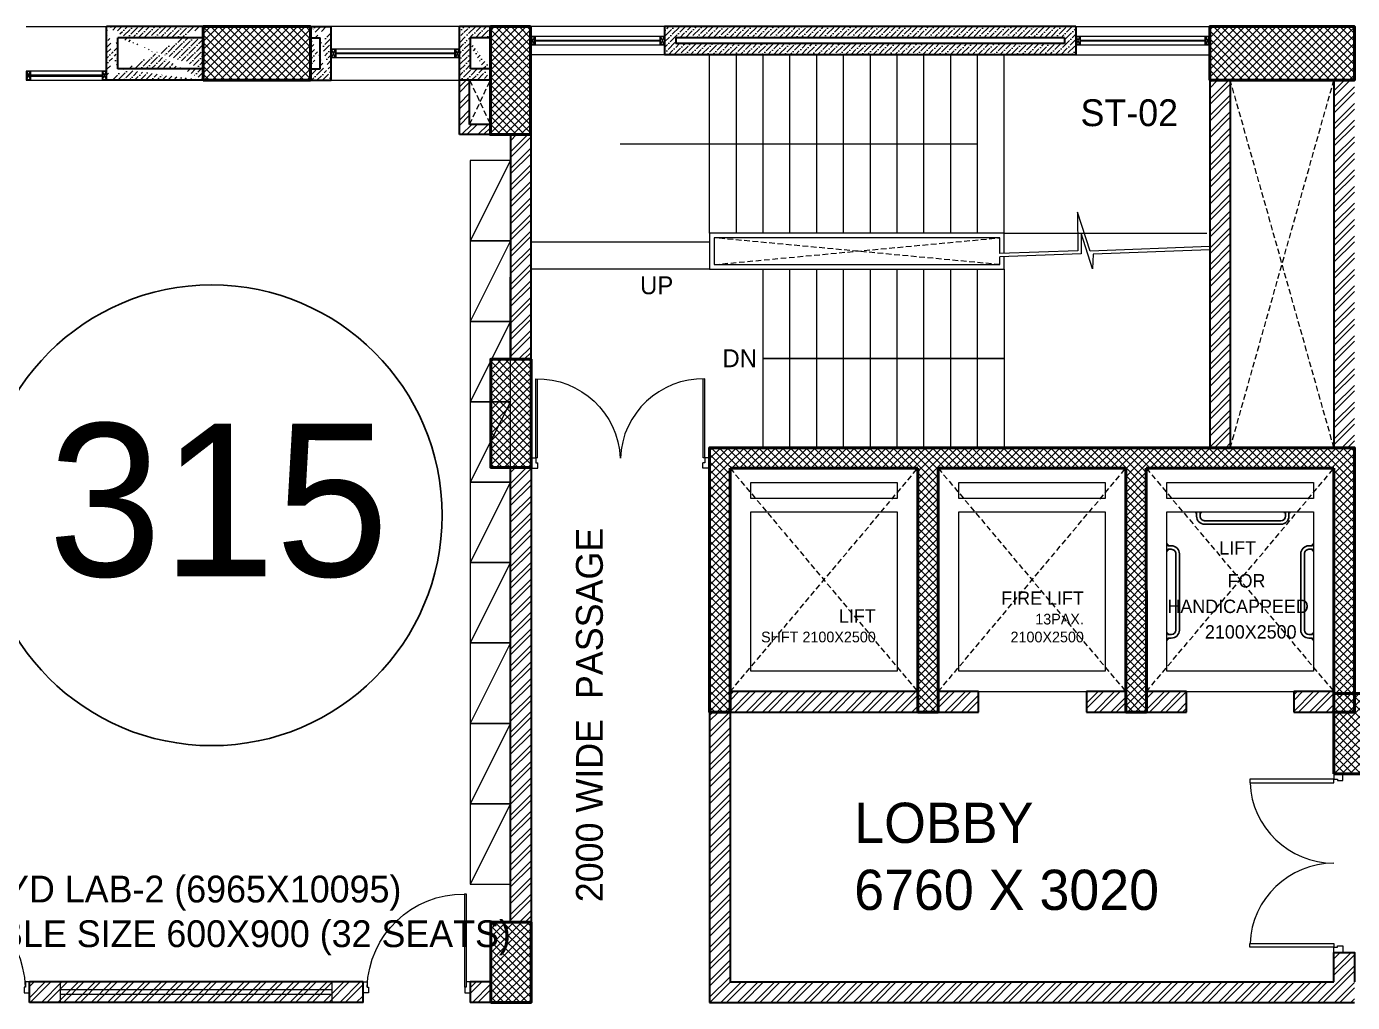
# Model space of a CAD drawing. Header units: millimetres. Extents: x 8275 to 147087, y -297470 to -191881.
# Drawn here: x 58527 to 73375, y -277023 to -266098 of the extents above; entities that cross this region are included whole.
import ezdxf

# ---------------------------------------------------------------- set-up
doc = ezdxf.new("R2010")
doc.units = ezdxf.units.MM
doc.header["$LTSCALE"] = 250
doc.header["$MEASUREMENT"] = 0
doc.linetypes.add('HIDDEN', pattern=[0.375, 0.25, -0.125])
for name, color, linetype, lineweight in [('col', 6, 'Continuous', 40), ('door', 35, 'Continuous', 13), ('ele', 51, 'Continuous', 18), ('furniture', 5, 'Continuous', 15), ('hatch', 9, 'Continuous', 0), ('hidden', 153, 'HIDDEN', 13), ('stairs', 2, 'Continuous', 5), ('text', 7, 'Continuous', 9), ('wall', 1, 'Continuous', 30), ('win', 4, 'Continuous', 20)]:
    doc.layers.add(name, color=color, linetype=linetype, lineweight=lineweight)
doc.layers.add('FUR', color=140, linetype='Continuous')
doc.styles.get("Standard").update_dxf_attribs({"font": 'GOTHIC.TTF', "height": 100})
pattern_1 = [(45, (-6686.724433918018, -319015.2778811397), (-92.80776503073436, 92.80776503073437), []), (45, (-6624.852590668015, -319015.2778811397), (-92.80776503073436, 92.80776503073437), [])]
pattern_2 = [(45, (0, 0), (-44.19417382415921, 44.19417382415922), []), (135, (0, 0), (-44.19417382415922, -44.19417382415921), [])]
pattern_3 = [(45, (-6686.724433918018, -319015.2778811397), (23.20194125768359, 85.07378461150648), [109.375, -21.875, 0, -21.875])]

# ---------------------------------------------------------------- blocks, each defined once
blk = doc.blocks.new('A$C75BC0A19')
at = {"layer": 'hatch'}
h = blk.add_hatch(dxfattribs=at)
h.set_pattern_fill('ANSI37', color=256, scale=500)
h.set_pattern_definition([(45, (0.0200332966633141, -2.453070792587823), (-44.19417382415921, 44.19417382415922), []), (135, (0.0200332966633141, -2.453070792587823), (-44.19417382415922, -44.19417382415921), [])])
h.paths.add_polyline_path([(-76839.03397687012, 29283.67337207334), (-78039.03397611436, 29283.63241165702), (-78039.01345223282, 28682.35318004795), (-76839.01345303608, 28682.3941404943)])
h = blk.add_hatch(dxfattribs=at)
h.set_pattern_fill('ANSI37', color=256, scale=500)
h.set_pattern_definition(pattern_2)
h.paths.add_polyline_path([(-74824.89917753637, 28073.80105708994), (-74824.89919672487, 29283.79882141633), (-74374.89919420704, 29283.79882141703), (-74374.89917496685, 28073.80105696607)])
h = blk.add_hatch(dxfattribs=at)
h.set_pattern_fill('ANSI37', color=256, scale=500)
h.set_pattern_definition([(45, (0, -3.228424641274614), (-44.19417382415921, 44.19417382415922), []), (135, (0, -3.228424641274614), (-44.19417382415922, -44.19417382415921), [])])
h.paths.add_polyline_path([(-65149.64112114906, 29283.74581799694), (-66769.72149306722, 29283.74581799694), (-66769.72149306722, 28684.08613660446), (-65149.64112114906, 28684.08613660446)])
h = blk.add_hatch(dxfattribs=at)
h.set_pattern_fill('ANSI37', color=256, scale=500)
h.set_pattern_definition([(45, (5.311677399091423, -8.850474841892719e-07), (-44.19417382415921, 44.19417382415922), []), (135, (5.311677399091423, -8.850474841892719e-07), (-44.19417382415922, -44.19417382415921), [])])
h.paths.add_polyline_path([(-74819.85480735637, 24348.26144947734), (-74819.85482654441, 25558.25921380351), (-74369.85482402705, 25558.25921380444), (-74369.85480478685, 24348.26144935348)])
h = blk.add_hatch(dxfattribs=at)
h.set_pattern_fill('ANSI37', color=256, scale=500)
h.set_pattern_definition(pattern_2)
h.paths.add_polyline_path([(-72369.86760951625, 24568.74669464794), (-72139.76246835245, 24568.74669464794), (-72139.76246835245, 21608.75454731786), (-72369.86760951625, 21608.75454731786)])
h = blk.add_hatch(dxfattribs=at)
h.set_pattern_fill('ANSI37', color=256, scale=500)
h.set_pattern_definition(pattern_2)
h.paths.add_polyline_path([(-65149.73405313538, 24568.74669464806), (-72139.76246835245, 24568.74669464806), (-72139.76246835245, 24338.75454746361), (-65149.73405313538, 24338.75454746361)])
h = blk.add_hatch(dxfattribs=at)
h.set_pattern_fill('ANSI37', color=256, scale=500)
h.set_pattern_definition(pattern_2)
h.paths.add_polyline_path([(-69809.86017527385, 24338.75454746361), (-70039.76937814848, 24338.75454746361), (-70039.76937814848, 21608.82622692327), (-69809.86017527385, 21608.82622692327)])
h = blk.add_hatch(dxfattribs=at)
h.set_pattern_fill('ANSI37', color=256, scale=500)
h.set_pattern_definition(pattern_2)
h.paths.add_polyline_path([(-67479.85765785072, 24338.83203893912), (-67709.76686072536, 24338.83203893912), (-67709.76686072536, 21608.90371839877), (-67479.85765785072, 21608.90371839877)])
h = blk.add_hatch(dxfattribs=at)
h.set_pattern_fill('ANSI37', color=256, scale=500)
h.set_pattern_definition(pattern_2)
h.paths.add_polyline_path([(-65149.86172021599, 24338.90321972652), (-65379.77092309063, 24338.90321972652), (-65379.77092309063, 21608.97489918617), (-65149.86172021599, 21608.97489918617)])
h = blk.add_hatch(dxfattribs=at)
h.set_pattern_fill('ANSI37', color=256, scale=500)
h.set_pattern_definition(pattern_2)
h.paths.add_polyline_path([(-65379.78437867062, 21818.21475637241), (-64480.22757339664, 21818.1685482329), (-64479.94331898727, 20918.22701247878), (-65379.48214728851, 20918.25539528104)])
h = blk.add_hatch(dxfattribs=at)
h.set_pattern_fill('ANSI37', color=256, scale=500, style=0)
h.set_pattern_definition([(45, (-3106656.063664292, 105918.9167591162), (-44.19417382415921, 44.19417382415922), []), (135, (-3106656.063664292, 105918.9167591162), (-44.19417382415922, -44.19417382415921), [])])
h.paths.add_polyline_path([(-74819.85609443486, 18358.79404052984), (-74369.85609443486, 18358.79404052984), (-74369.85609443486, 19258.79404052984), (-74819.85609443486, 19258.79404052984)])
at = {"layer": 'col'}
for p, q in [((-72139.82077947585, 24338.75454547326, 23999.15144740089), (-70039.8597602821, 24338.8262254463, 23999.15144740089)), ((-72139.7728840569, 21838.73087164306, 23999.15144740455), (-72139.82077947585, 24338.75454547326, 23999.15144740089)), ((-70039.8597602821, 24338.8262254463, 23999.15144740089), (-70039.76937814848, 21608.82622692327, 23999.15144740089)), ((-69809.85976035846, 24338.83407609095, 23999.15144736236), (-67709.85976163764, 24338.90575605747, 23999.15144736236)), ((-67709.85976163764, 24338.90575605747, 23999.15144736236), (-67709.77699339762, 21838.88254522858, 23999.15144736236)), ((-67709.76657761447, 21608.90575764771, 23999.15144734091), (-67709.8573723645, 24338.90844121878, 23999.15144734091)), ((-67479.85976173263, 24338.91360672261, 23999.15144732296), (-65379.85045630112, 24338.98528667795, 23999.15144732296)), ((-67479.85737238545, 24338.91360680689, 23999.15144737973), (-67479.76657775044, 21608.91360831098, 23999.15144737973)), ((-65379.85045630112, 24338.98528667795, 23999.15144732296), (-65379.76667325106, 21608.98528827657, -45346.79903059568)), ((-72139.77288393117, 21838.73133478954, -1055.293721808475), (-72139.7728840569, 21838.73087164306, 23999.15144740455)), ((-72139.77288407227, 21838.73133489583, 23999.15144740455), (-72139.76246835245, 21608.75454731786, 130.3201553174895)), ((-67709.76657761447, 21608.90575764771, 23999.15144734091), (-67479.76657774346, 21608.91340701259, 23999.15144737973))]:
    blk.add_line(p, q, dxfattribs=at)
for points, elevation in [([(-78039.01349574327, 28683.63241313782), (-76839.01349648135, 28683.67337357858), (-76839.03397670574, 29283.67337321187), (-78039.03397598257, 29283.63241279533)], 16013.17751590992), ([(-74374.89917252911, 29283.80105608748), (-74824.89917252911, 29283.80105608748), (-74824.89917252026, 28073.80105608748), (-74374.89917252026, 28073.80105608748)], 60746.78336508275), ([(-66769.93493327312, 28684.08613660446), (-65149.85456135496, 28684.08613660446), (-65149.64112114906, 29283.74586896694), (-66769.72149306722, 29283.74586896694)], 16013.17751590992), ([(-74369.85480604228, 25558.26144921302), (-74819.85480604228, 25558.26144921302), (-74819.85480603343, 24348.26144921302), (-74369.85480603343, 24348.26144921302)], 16013.17751590992), ([(-65379.63326230412, 20918.23503272719), (-64479.63326230412, 20918.23503272719), (-64479.63326230412, 21818.23503272719), (-65379.63326230412, 21818.23503272719)], -68169.57763475561), ([(-74819.85609443486, 18358.79404052984), (-74369.85609443486, 18358.79404052984), (-74369.85609443486, 19258.79404052984), (-74819.85609443486, 19258.79404052984)], 16884.78623868593)]:
    blk.add_lwpolyline(points, close=True, dxfattribs=dict(at, elevation=elevation))
for points, elevation in [([(-72139.76246825047, 21608.75454718724), (-72369.801447812, 21608.74623340263), (-72369.86760951625, 24568.74669464794), (-69809.86761103943, 24568.83407593449)], 23999.15144741913), ([(-70040.00117149204, 24569.07266782958), (-70040.00117149204, 24569.07266784168), (-67480.0011730208, 24569.160049133)], 46821.93005153966), ([(-70039.86761085317, 24568.82622527215), (-70039.86761085317, 24568.82622528425), (-67479.86761238193, 24568.91360657557)], 23999.15144737973), ([(-70039.86761085317, 24568.82622527215), (-70039.86761085317, 24568.82622528425), (-67479.86761238193, 24568.91360657557)], 23999.15144737973), ([(-67709.86761227204, 24568.90575591265), (-67709.86761227204, 24568.90575591871), (-65149.86761377426, 24568.99313720549), (-65149.7731781425, 21608.99313872133), (-65379.76667325106, 21608.98528827657)], 23999.15144734091), ([(-69809.8601778443, 24338.83407607663), (-69809.77194905235, 21608.83407749562)], 23999.15144741913), ([(-69809.76657644706, 21608.83407767909), (-70039.76657635206, 21608.82622701884), (-70039.7665817202, 21608.98349631159)], 23999.15144737973)]:
    blk.add_lwpolyline(points, dxfattribs=dict(at, elevation=elevation))
at = {"layer": 'hatch', "elevation": 23999.1514474228}
blk.add_lwpolyline([(-72139.76246825047, 21608.75454718724), (-72369.76668001292, 21608.75454718724), (-72369.76668527722, 21609.00099430338), (-72139.76247351477, 21609.00099430338)], close=True, dxfattribs=at)
blk = doc.blocks.new('A$C28F52225')
for points in [[(100.0000000004657, 49.99999999813735), (60, 49.99999999906868), (60.00000001909211, 990), (100.0000000190921, 989.9999999981374)], [(1900, 49.99999999813735), (1940, 49.99999999906868), (1939.999999981374, 990), (1899.999999981374, 989.9999999990687)], [(75, -50.00000000093132), (0, -50), (0, 50), (60, 49.99999999906868), (60.00000000046566, 9.999999999068677), (75, 9.999999999068677)], [(1925, -50.00000000093132), (2000, -50), (2000, 50), (1940, 49.99999999906868), (1939.999999999534, 10), (1924.999999999534, 9.999999999068677)]]:
    blk.add_lwpolyline(points, close=True)
for centre, start, end in [((60, 50.00000002607703), 0, 87.5611453071941), ((1940, 50.00000002607703), 92.43885469280592, 180)]:
    blk.add_arc(centre, 939.9999999998557, start, end)
blk = doc.blocks.new('DRDR')
at = {"lineweight": 18, "ltscale": 0.1}
for p, q in [((4811214.435253152, 8332971.56460059), (4811218.992828105, 8333058.814600474)), ((4811218.992828105, 8333058.814600474), (4811277.159233727, 8333055.776102253)), ((4811277.159233727, 8333055.776102253), (4811274.728527087, 8333009.242768981)), ((4811214.435253152, 8332971.56460059), (4811255.15173709, 8332969.437651836)), ((4811255.151730487, 8332969.437652181), (4811220.538269108, 8332306.799180396)), ((4811268.2850926, 8332968.751591268), (4811233.665113604, 8332305.988346538)), ((4811255.15173709, 8332969.437651836), (4811257.2786054, 8333010.154318447)), ((4811268.2850926, 8332968.751591268), (4811255.151737091, 8332969.437651836)), ((4811257.2786054, 8333010.154318447), (4811274.728527087, 8333009.242768981)), ((4812658.784152118, 8332983.605797026), (4812656.353445476, 8332937.072463756)), ((4812716.950571135, 8332980.567555208), (4812658.784152118, 8332983.605797026)), ((4812712.392996182, 8332893.317555323), (4812716.950571135, 8332980.567555208)), ((4812658.543144336, 8332896.13032729), (4812623.92316534, 8332233.36708256)), ((4812671.676509472, 8332895.444324268), (4812637.063048093, 8332232.805852484)), ((4812673.803371182, 8332936.16099121), (4812656.353445476, 8332937.072463756)), ((4812671.676502869, 8332895.444324598), (4812658.543144336, 8332896.13032729)), ((4812671.676502869, 8332895.444324598), (4812673.803371182, 8332936.16099121)), ((4812712.392996182, 8332893.317555323), (4812671.676502869, 8332895.444324598))]:
    blk.add_line(p, q, dxfattribs=at)
blk.add_ellipse((4811269.773900418, 8332997.253257896), major_axis=(-685.2418482264229, -125.6224260748426), ratio=0.9936065610890924, start_param=1.318294215919205, end_param=2.867114194554077, dxfattribs=at)
at = {"lineweight": 18, "ltscale": 0.1, "extrusion": (0, 0, -1)}
blk.add_ellipse((4812660.031952153, 8332924.631993918), major_axis=(668.4242813352743, -196.3322811335802), ratio=0.9936065610890924, start_param=1.318294215919205, end_param=2.867114194554077, dxfattribs=at)
blk = doc.blocks.new('D1-1000')
for p, q in [((-950.7042253683321, 1.164153e-10), (-1000.000000011641, 1.164153e-10)), ((-1000.000000011641, 1.164153e-10), (-1000.000000012107, -102.0000000030268)), ((-950.7042253678663, -52.70422535983379), (-950.7042253683321, 1.164153e-10)), ((-49.2957746433094, 0), (0, 0)), ((-49.29577464377508, -52.7042253599502), (-49.2957746433094, 0)), ((0, 0), (4.656613e-10, -102.0000000031432)), ((-1000.000000011176, -102.0000000030268), (-962.5352112823165, -102.0000000030268)), ((-962.5352112823165, -52.70422535983379), (-950.7042253678663, -52.70422535983379)), ((-962.5352112823165, -102.0000000030268), (-962.5352112823165, -52.70422535983379)), ((-50.59670324577019, -52.7042253599502), (-50.59670324577019, -923.204246989684)), ((-37.46478872932494, -52.7042253599502), (-49.29577464377508, -52.7042253599502)), ((-37.46478872885929, -923.204246989684), (-37.46478872885929, -52.7042253599502)), ((-37.46478872932494, -102.0000000031432), (-37.46478872932494, -52.7042253599502)), ((-4.656613e-10, -102.0000000031432), (-37.46478872932494, -102.0000000031432)), ((-54.97400808287784, -923.204246989684), (-37.46478872885929, -923.204246989684))]:
    blk.add_line(p, q)
blk.add_ellipse((-39.72230880195275, 2.195898896548897), major_axis=(646.3662074578173, 674.7231903816781), ratio=0.9774352853459952, start_param=2.382767455577225, end_param=3.900417879911388)
blk = doc.blocks.new('storage')
at = {"layer": 'furniture', "linetype": 'ByBlock', "ltscale": 100}
blk.add_line((0, 450), (900, 0), dxfattribs=at)
blk.add_lwpolyline([(0, 0), (900, 0), (900, 450), (0, 450)], close=True, dxfattribs=at)

msp = doc.modelspace()

# ---------------------------------------------------------------- hatches: boundary and pattern name
at = {"layer": 'hatch'}
h = msp.add_hatch(dxfattribs=at)
h.set_pattern_fill('ANSI36', color=256, scale=350, style=0)
h.set_pattern_definition(pattern_3)
edge = h.paths.add_edge_path()
edge.add_line((60507.03686235519, -266223.0693798446), (60507.03738950426, -266098.067981037))
edge.add_line((60507.0540195452, -266572.9539793301), (60507.05839687306, -266697.9525799312))
edge.add_line((59548.60142957466, -266572.7420440969), (59548.60142957466, -266223.0858210529))
edge.add_line((60507.03686235519, -266572.7256028886), (59548.60142957466, -266572.7420440969))
edge.add_line((60507.03686235519, -266223.0693798446), (59548.60142957466, -266223.0858210529))
edge.add_line((59423.60142957279, -266697.7420440959), (59423.60142957652, -266098.0858210529))
edge.add_line((60507.03738950798, -266697.7242040809), (59423.60142957652, -266697.7420440969))
edge.add_line((60507.03738950426, -266098.067981037), (59423.60142957652, -266098.0858210529))
h = msp.add_hatch(dxfattribs=at)
h.set_pattern_fill('ANSI36', color=256, scale=350, style=0)
h.set_pattern_definition(pattern_3)
edge = h.paths.add_edge_path()
edge.add_line((61707.03528988408, -266222.8499240022), (61707.03581703315, -266097.8485251946))
edge.add_line((61707.05244707409, -266572.7345234877), (61707.05682440195, -266697.7331240888))
edge.add_line((61814.13164819311, -266572.7509641065), (61814.11064082617, -266222.8663652121))
edge.add_line((61939.13164819498, -266697.7509641055), (61939.11064082617, -266097.8663652121))
edge.add_line((61707.05735154916, -266572.7345228965), (61814.13164819311, -266572.7509641065))
edge.add_line((61707.05682439636, -266697.7331240889), (61939.13164819311, -266697.7509641065))
edge.add_line((61707.03634418221, -266222.8499240022), (61814.11064082617, -266222.8663652121))
edge.add_line((61707.03581703315, -266097.8485251946), (61939.11064082617, -266097.8663652121))
h = msp.add_hatch(dxfattribs=at)
h.set_pattern_fill('ANSI36', color=256, scale=350, style=0)
h.set_pattern_definition(pattern_3)
edge = h.paths.add_edge_path()
edge.add_line((63721.16843254957, -266572.7345234876), (63721.17280987743, -266697.7331240887))
edge.add_line((63736.17557720933, -266572.7345228972), (63499.28089838801, -266572.7509641055))
edge.add_line((63499.28089838801, -266572.7509641055), (63499.25989102107, -266222.8663652112))
edge.add_line((63721.17062121071, -266222.849924002), (63499.25989102107, -266222.8663652112))
edge.add_line((63374.28089838801, -266697.7509641046), (63374.25989102293, -266097.8663652112))
edge.add_line((63721.17062121397, -266697.7331240887), (63374.28089838987, -266697.7509641055))
edge.add_line((63721.17035763571, -266222.849924002), (63721.17088478478, -266097.8485251944))
edge.add_line((63721.17088478478, -266097.8485251944), (63374.25989102293, -266097.8663652112))
h = msp.add_hatch(dxfattribs=at)
h.set_pattern_fill('ANSI36', color=256, scale=350, style=0)
h.set_pattern_definition(pattern_3)
h.paths.add_polyline_path([(65671.19280413166, -266097.800372552), (70276.21481913887, -266097.7743721334), (70276.21481913887, -266412.7742421998), (65671.19280413166, -266412.8002426184)])
h.paths.add_polyline_path([(70151.2148191384, -266287.7742461324), (65796.19280413119, -266287.7743233748), (65796.19280413119, -266222.7744454433), (70151.2148191384, -266222.7743682008)], flags=16)
h = msp.add_hatch(dxfattribs=at)
h.set_pattern_fill('ANSI32', color=256, scale=350, style=0)
h.set_pattern_definition(pattern_1)
h.paths.add_polyline_path([(63374.280925625, -266697.6300364511), (63489.16117062187, -266697.8405334569), (63489.16117062187, -267192.6827287919), (63721.19280413305, -267192.6827287919), (63721.17062121863, -267307.720842319), (63374.14353067381, -267307.6827287919)])
h = msp.add_hatch(dxfattribs=at)
h.set_pattern_fill('ANSI32', color=256, scale=350, style=0)
h.set_pattern_definition(pattern_1)
h.paths.add_polyline_path([(71776.21499193227, -270814.5096175704), (72006.21892604185, -270814.775848016), (72006.2148514553, -270706.5726281048), (72006.2148514553, -266697.435761802), (71776.21499193087, -266697.435761802)])
h = msp.add_hatch(dxfattribs=at)
h.set_pattern_fill('ANSI32', color=256, scale=350, style=0)
h.set_pattern_definition(pattern_1)
h.paths.add_polyline_path([(73396.33574060304, -270812.7370902313), (73166.33574060304, -270812.7370902313), (73166.33574060304, -266703.6452306654), (73396.33574060304, -266703.6452306654)])
h = msp.add_hatch(dxfattribs=at)
h.set_pattern_fill('ANSI32', color=256, scale=350, style=0)
h.set_pattern_definition(pattern_1)
h.paths.add_polyline_path([(64176.21369930403, -276122.7278578766), (64176.21369866328, -276272.7278577719), (64176.21369866375, -277022.7278577719), (63796.39193030261, -277022.7278577719), (63796.39193030214, -277022.7814488196), (64176.25884463778, -277022.7814481304), (64176.21498769661, -267307.7744334833), (63946.19227698026, -267307.7740845064), (63946.19853662793, -269823.2604491934), (64176.21498769615, -269823.2604491934), (64176.21498770453, -271033.2604491934), (63946.2015476455, -271033.2604491934), (63946.21421250049, -276122.7278578766)])
h = msp.add_hatch(dxfattribs=at)
h.set_pattern_fill('ANSI32', color=256, scale=350, style=0)
h.set_pattern_definition(pattern_1)
h.paths.add_polyline_path([(66406.29536814382, -273772.8262227037), (68506.28890915262, -273772.8262227037), (68506.28890915262, -273542.9734309515), (66406.29536814382, -273542.9734309515)])
h = msp.add_hatch(dxfattribs=at)
h.set_pattern_fill('ANSI32', color=256, scale=350, style=0)
h.set_pattern_definition(pattern_1)
h.paths.add_polyline_path([(68736.29519200558, -273772.7906814032), (69186.29297055816, -273772.7906814032), (69186.29297055816, -273542.8262227065), (68736.29519200558, -273542.8262227065)])
h = msp.add_hatch(dxfattribs=at)
h.set_pattern_fill('ANSI32', color=256, scale=350, style=0)
h.set_pattern_definition(pattern_1)
h.paths.add_polyline_path([(70397.73353564693, -273542.8262227065), (70836.2988034985, -273542.8262227065), (70836.2988034985, -273772.7906814032), (70397.73353564693, -273772.7906814032)])
h = msp.add_hatch(dxfattribs=at)
h.set_pattern_fill('ANSI32', color=256, scale=350, style=0)
h.set_pattern_definition(pattern_1)
h.paths.add_polyline_path([(71516.29297055816, -273772.8262227065), (71066.29535961663, -273772.8262227065), (71066.29535961663, -273542.8262227065), (71516.29297055816, -273542.8262227065)])
h = msp.add_hatch(dxfattribs=at)
h.set_pattern_fill('ANSI32', color=256, scale=350, style=0)
h.set_pattern_definition(pattern_1)
h.paths.add_polyline_path([(72716.29297056189, -273772.8262227065), (73166.29535961291, -273772.8262227065), (73166.29535961291, -273542.8262227065), (72716.29297056189, -273542.8262227065)])
h = msp.add_hatch(dxfattribs=at)
h.set_pattern_fill('ANSI32', color=256, scale=350, style=0)
h.set_pattern_definition(pattern_1)
h.paths.add_polyline_path([(66176.3046738198, -273772.8345366459), (66406.3465169766, -273772.8381571313), (66406.34881171444, -276792.7955905229), (73166.30321396934, -276792.7955905229), (73166.4365314832, -276463.2868656793), (73396.30321396748, -276463.2868656793), (73396.3032139698, -277022.7814497406), (66176.29538406339, -277017.2216978567)])
h = msp.add_hatch(dxfattribs=at)
h.set_pattern_fill('ANSI32', color=256, scale=350, style=0)
h.set_pattern_definition(pattern_1)
h.paths.add_polyline_path([(58561.25339088961, -276792.7814480782), (58561.25339088915, -277022.7814480904), (62296.21369865024, -277022.7814484507), (62296.21369865024, -276792.7814481303)])
h = msp.add_hatch(dxfattribs=at)
h.set_pattern_fill('ANSI32', color=256, scale=350, style=0)
h.set_pattern_definition(pattern_1)
h.paths.add_polyline_path([(63496.23900602479, -276792.7689026006), (63726.23900602106, -276792.7729686516), (63726.23900538078, -277022.7811007666), (63496.23900602479, -277022.7770347156)])

# ---------------------------------------------------------------- linework, layer by layer
at = {"extrusion": (-2.935475248432076e-05, -7.015633394862573e-15, 0.9999999995691494)}
for p, q in [((71612.51400075993, -271539.5872431229, -11300.6378476528), (71612.51400140813, -271529.5872431229, -11300.6378476528)), ((71629.27672035387, -271539.5872442051, -11300.6378476528), (71612.51400075993, -271539.5872431229, -11300.6378476528)), ((71687.14172175853, -271539.5872479397, -11300.6378476528), (71669.27672033524, -271539.5872467848, -11300.6378476528)), ((71687.14172175853, -271539.5872479397, -11300.6378476528), (71687.14172240486, -271529.5872479397, -11300.6378476528)), ((72606.55129020428, -271539.5873072947, -11300.6378476528), (72606.55129084876, -271529.5873072947, -11300.6378476528)), ((72623.3140097945, -271539.587308376, -11300.6378476528), (72606.55129020056, -271539.5873072947, -11300.6378476528)), ((72681.1790111973, -271539.5873121115, -11300.6378476528), (72663.31400977587, -271539.5873109576, -11300.6378476528)), ((72681.1790111973, -271539.5873121115, -11300.6378476528), (72681.1790118455, -271529.5873121115, -11300.6378476528)), ((71306.29535959614, -271893.397543271, -11300.6378476528), (71296.29535960173, -271893.3975432691, -11300.6378476528)), ((71306.29535959614, -271968.0252643003, -11300.6378476528), (71296.29535960173, -271968.0252643003, -11300.6378476528)), ((71306.29535959614, -271910.1602628705, -11300.6378476528), (71306.29535959614, -271893.39754327, -11300.6378476528)), ((71306.29535959614, -271968.0252643003, -11300.6378476528), (71306.29535959614, -271950.1602628705, -11300.6378476528)), ((72926.29542752495, -271910.1603170958, -11300.6378476528), (72926.29542860715, -271893.3975974935, -11300.6378476528)), ((72926.29542860715, -271893.3975974944, -11300.6378476528), (72936.29542860156, -271893.3975981417, -11300.6378476528)), ((72926.29542379221, -271968.0253185247, -11300.6378476528), (72926.29542494332, -271950.1603170958, -11300.6378476528)), ((72926.29542379221, -271968.0253185247, -11300.6378476528), (72936.29542378476, -271968.025319172, -11300.6378476528)), ((71306.295359598, -272887.4348331391, -11300.6378476528), (71296.29535960546, -272887.4348331391, -11300.6378476528)), ((71306.29535959987, -272904.1975527386, -11300.6378476528), (71306.295359598, -272887.4348331381, -11300.6378476528)), ((72926.2953633531, -272904.1976069658, -11300.6378476528), (72926.2953644353, -272887.4348873653, -11300.6378476528)), ((72926.2953644353, -272887.4348873672, -11300.6378476528), (72936.29536442971, -272887.4348880107, -11300.6378476528)), ((71306.29535959987, -272962.0625541703, -11300.6378476528), (71296.2953596036, -272962.0625541703, -11300.6378476528)), ((71306.29535959987, -272962.0625541703, -11300.6378476528), (71306.295359598, -272944.1975527386, -11300.6378476528)), ((72926.29535961663, -272962.0626083956, -11300.6378476528), (72926.29536077147, -272944.1976069658, -11300.6378476528)), ((72926.29535961663, -272962.0626083956, -11300.6378476528), (72936.29535961291, -272962.062609041, -11300.6378476528))]:
    msp.add_line(p, q, dxfattribs=at)
at = {"elevation": -11300.6378476528}
msp.add_lwpolyline([(66776.25409379229, -269812.6785715778), (69476.25409379229, -269812.6785715778)], dxfattribs=at)
at = {"extrusion": (-2.935475248432076e-05, -7.015633394862573e-15, 0.9999999995691494)}
for points, elevation in [([(72662.81267202797, -271539.5873109428), (72662.81266944634, -271579.5873109456, -0.4142135623730497), (72572.81266362994, -271669.587305135), (71718.77537376394, -271669.5872500119, -0.4142135623786985), (71628.7753795841, -271579.5872442005), (71628.77538216759, -271539.5872441921)], -11310.49566901212), ([(72622.81267203497, -271539.5873083621), (72622.81266944962, -271579.5873083621, -0.4142135623728425), (72572.81266621343, -271629.587305136), (71718.7753763493, -271629.5872500091, -0.4142135623778567), (71668.77537957195, -271579.5872467812), (71668.77538215357, -271539.5872467718)], -11310.49566901212), ([(71305.794021257, -272944.1975527247), (71345.79402127225, -272944.1975527256, 0.4142135623730497), (71435.79402125678, -272854.1975527256), (71435.79402126609, -272000.1602628575, 0.4142135623786985), (71345.79402127783, -271910.1602628575), (71305.794021257, -271910.1602628566)], -11310.49566901211), ([(71305.79402126072, -272904.1975527247), (71345.79402127038, -272904.1975527238, 0.4142135623728425), (71395.7940212695, -272854.1975527247), (71395.79402127881, -272000.1602628566, 0.4142135623778567), (71345.79402127783, -271950.1602628566), (71305.794021257, -271950.1602628575)], -11310.49566901212), ([(72925.79402173044, -272944.1976069509), (72885.79402173005, -272944.1976043665, -0.4142135623730497), (72795.79402753626, -272854.1975985597), (72795.79408266125, -272000.1603086898, -0.4142135623786985), (72885.79408847235, -271910.1603144975), (72925.79408848578, -271910.16031708)], -11310.49566901212), ([(72925.79402431207, -272904.19760695), (72885.79402431168, -272904.1976043675, -0.4142135623728425), (72835.79402752567, -272854.1976011404), (72835.79408265252, -272000.1603112732, -0.4142135623778567), (72885.79408589445, -271950.1603144975), (72925.7940859023, -271950.16031708)], -11310.49566901213)]:
    msp.add_lwpolyline(points, format="xyb", dxfattribs=dict(at, elevation=elevation))
at = {"layer": 'ele'}
for p, q in [((58524.84709360683, -266097.856696485, -11300.6378476528), (59447.64177678386, -266097.783624943, -11300.6378476528)), ((63374.25989102107, -266097.8663652112, -11300.6378476528), (61939.11064082617, -266097.8663652121, -11300.6378476528)), ((65671.19280413259, -266097.7743883416, -11300.6378476528), (64171.19280412933, -266097.7740845064, -11300.6378476528)), ((70276.21481913747, -266097.7742421998, -11300.6378476528), (71776.34811125556, -266098.3081929414, -11300.6378476528)), ((65671.19280413073, -266412.7743883417, -11300.6378476528), (64171.17062121211, -266412.7743883526, -11300.6378476528)), ((70276.21482904721, -266412.7742421998, -11300.6378476528), (71776.23599157715, -266413.3081530305, -11300.6378476528)), ((61939.13164819498, -266697.7509641065, -11300.6378476528), (63374.28089838801, -266697.7509641046, -11300.6378476528)), ((69186.29297055816, -273542.8258737297, -11300.6378476528), (70397.73353564693, -273542.8258737297, -11300.6378476528)), ((71516.29297055816, -273542.8258737297, -11300.6378476528), (72716.29297056189, -273542.8258737297, -11300.6378476528)), ((58906.25339088961, -277022.7814481299, -11300.6378476528), (58906.25339088961, -276792.7814481299, -11300.6378476528)), ((61951.21369866142, -276882.7814481063, -11300.6378476528), (58906.25339088961, -276882.781447902, -11300.6378476528)), ((61951.21369866142, -277022.7814481294, -11300.6378476528), (61951.21369866142, -276792.7814481294, -11300.6378476528)), ((61951.21369866189, -276932.7814483981, -11300.6378476528), (58906.25339088961, -276932.781447942, -11300.6378476528))]:
    msp.add_line(p, q, dxfattribs=at)
at = {"layer": 'ele', "elevation": -11300.6378476528}
for points in [[(68276.29535961291, -271382.3472052802), (66636.29535961663, -271382.3472052802), (66636.29535961663, -271203.2153329438), (68276.29535961291, -271203.2153329438)], [(70606.29535961291, -271382.3472052802), (68966.29535961663, -271382.3472052802), (68966.29535961663, -271203.2153329438), (70606.29535961291, -271203.2153329438)], [(72936.29535961291, -271382.3472052802), (71296.29535961663, -271382.3472052802), (71296.29535961663, -271203.2153329438), (72936.29535961291, -271203.2153329438)], [(68276.29535961291, -273312.8262227065), (66636.29535961663, -273312.8262227065), (66636.29535961663, -271529.5872479676), (68276.29535961291, -271529.5872479676)], [(70606.29535961291, -273312.8262227065), (68966.29535961663, -273312.8262227065), (68966.29535961663, -271529.5872479676), (70606.29535961291, -271529.5872479676)], [(72936.29535961291, -273312.8262227065), (71296.29535961663, -273312.8262227065), (71296.29535961663, -271529.5872479676), (72936.29535961291, -271529.5872479676)]]:
    msp.add_lwpolyline(points, close=True, dxfattribs=at)
at = {"layer": 'FUR', "linetype": 'ByBlock', "ltscale": 100}
msp.add_circle((60601.88769898296, -271569.334995642, 122661.2263082968), 2578.425584394703, dxfattribs=at)
at = {"layer": 'hidden'}
for p, q in [((63489.16117062187, -267192.6827287919, -11300.6378476528), (63721.19280413678, -266697.8405334569, -11300.6378476528)), ((63489.16117062187, -266697.8405334569, -11300.6378476528), (63721.19280413305, -267192.6827287919, -11300.6378476528)), ((73166.29541563103, -270812.8331021246, -11300.6378476528), (72006.21481914166, -266697.4576042556, -11300.6378476528)), ((72006.2150437152, -270812.8767870318, -11300.6378476528), (73166.29519105842, -266697.4139193484, -11300.6378476528)), ((66226.21498056874, -268762.5457449831, -11300.6378476528), (69426.21498058736, -268462.5446191166, -11300.6378476528)), ((69426.21498061344, -268762.5457449831, -11300.6378476528), (66226.21498054266, -268462.5446191166, -11300.6378476528)), ((66406.28890915262, -273542.9734309515, -11300.6378476528), (68506.28890915262, -271042.9734309515, -11300.6378476528)), ((66406.28890915262, -271042.9734309515, -11300.6378476528), (68506.28890915262, -273542.9734309515, -11300.6378476528)), ((68736.28890915634, -273542.9734309515, -11300.6378476528), (70836.28890915634, -271042.9734309515, -11300.6378476528)), ((68736.28890915634, -271042.9734309515, -11300.6378476528), (70836.28890915634, -273542.9734309515, -11300.6378476528)), ((71066.2856906266, -273542.9620590627, -11300.6378476528), (73166.2856906266, -271042.9620590627, -11300.6378476528)), ((71066.2856906266, -271042.9620590627, -11300.6378476528), (73166.2856906266, -273542.9620590627, -11300.6378476528))]:
    msp.add_line(p, q, dxfattribs=at)
at = {"layer": 'hidden', "elevation": -11300.6378476528}
for points in [[(63721.17062121863, -267192.720842319), (63489.13898770418, -267192.720842319), (63489.13898770418, -266697.7509641065), (63721.17062121863, -266697.7509641065)], [(63489.16117062187, -267192.6827287919), (63721.19280413305, -267192.6827287919), (63721.19280413305, -266697.8405334569), (63489.16117062187, -266697.8405334569)], [(72006.2148191426, -266697.4576042556), (73166.29519105842, -266697.4139193484), (73166.29541563103, -270812.8331021246), (72006.2150437152, -270812.8767870318)]]:
    msp.add_lwpolyline(points, close=True, dxfattribs=at)
at = {"layer": 'stairs'}
for p, q in [((66176.21498058364, -268412.5446191129, -11300.6378476528), (66176.21498062089, -266412.4953319483, -11300.6378476528)), ((66476.21498058364, -268412.5446191129, -11300.6378476528), (66476.21498062089, -266412.4953225103, -11300.6378476528)), ((66776.21498058364, -268412.5446191129, -11300.6378476528), (66776.21498062089, -266412.4953130722, -11300.6378476528)), ((67076.21498058364, -268412.5446191129, -11300.6378476528), (67076.21498061717, -266412.4953036342, -11300.6378476528)), ((67376.21497982368, -268412.5446191129, -11300.6378476528), (67376.21497982368, -266412.4952941943, -11300.6378476528)), ((67676.21498058364, -268412.5446191129, -11300.6378476528), (67676.21498061717, -266412.4952847563, -11300.6378476528)), ((67976.21498058364, -268412.5446191129, -11300.6378476528), (67976.21498061717, -266412.4952753183, -11300.6378476528)), ((68276.21498058364, -268412.5446191129, -11300.6378476528), (68276.21498061717, -266412.4952658821, -11300.6378476528)), ((68576.21498058364, -268412.5446191129, -11300.6378476528), (68576.21498061717, -266412.4952564441, -11300.6378476528)), ((68876.21498058364, -268412.5446191129, -11300.6378476528), (68876.21498061717, -266412.4952470042, -11300.6378476528)), ((69176.21498057619, -268412.5446191129, -11300.6378476528), (69176.21498060971, -266412.4952375662, -11300.6378476528)), ((69176.21498058364, -268412.5446191129, -11300.6378476528), (69176.21498061717, -266412.4952375662, -11300.6378476528)), ((69476.21498058364, -268412.5446191129, -11300.6378476528), (69476.21498061717, -266412.4952281282, -11300.6378476528)), ((69476.21498058364, -268412.5446203701, -11300.6378476528), (66176.21498053893, -268412.5446203701, -11300.6378476528)), ((66176.21498053521, -268412.5446191166, -11300.6378476528), (66176.21498056874, -268812.5457449831, -11300.6378476528)), ((69476.21498058364, -268412.5446191129, -11300.6378476528), (71741.84733067825, -268412.544617945, -11300.6378476528)), ((66176.214980416, -268512.5457449831, -11300.6378476528), (64176.21481249854, -268512.5457460132, -11300.6378476528)), ((69426.21498058364, -268462.5446191166, -11300.6378476528), (66226.21498053893, -268462.5446191166, -11300.6378476528)), ((66226.21498054266, -268462.5446191166, -11300.6378476528), (66226.21498056874, -268762.5457449831, -11300.6378476528)), ((66176.21498056874, -268812.5457449831, -11300.6378476528), (64176.21481265128, -268812.5457460132, -11300.6378476528)), ((66776.25409379229, -270812.6785715778, -11300.6378476528), (66776.25409379229, -268812.6785715778, -11300.6378476528)), ((67076.25409379229, -270812.6785715778, -11300.6378476528), (67076.25409379229, -268812.6785715778, -11300.6378476528)), ((67376.25409379229, -270812.6785715778, -11300.6378476528), (67376.25409379229, -268812.6785715778, -11300.6378476528)), ((67676.25409379229, -270812.6785715778, -11300.6378476528), (67676.25409379229, -268812.6785715778, -11300.6378476528)), ((67976.25409379229, -270812.6785715778, -11300.6378476528), (67976.25409379229, -268812.6785715778, -11300.6378476528)), ((68276.25409379229, -270812.6785715778, -11300.6378476528), (68276.25409379229, -268812.6785715778, -11300.6378476528)), ((68576.25409379229, -270812.6785715778, -11300.6378476528), (68576.25409379229, -268812.6785715778, -11300.6378476528)), ((68876.25409379229, -270812.6785715778, -11300.6378476528), (68876.25409379229, -268812.6785715778, -11300.6378476528)), ((69176.25409379229, -270812.6785715778, -11300.6378476528), (69176.25409379229, -268812.6785715778, -11300.6378476528)), ((69476.25409379229, -270812.6785715778, -11300.6378476528), (69476.25409379229, -268812.6785715778, -11300.6378476528))]:
    msp.add_line(p, q, dxfattribs=at)
at = {"layer": 'stairs', "elevation": -11300.6378476528}
for points in [[(71776.21481265128, -268560.4646850169), (70438.183722049, -268611.037980219), (70297.01046417281, -268177.178271839), (70300.28391775861, -268607.4253726952), (69426.21498061344, -268639.6376840264)], [(71776.21481265128, -268596.490390604), (70472.30655606836, -268645.77395183), (70464.66016123071, -268808.7529262021), (70334.77983629704, -268409.5991434787), (70336.55139128491, -268642.443868253), (69426.21498061344, -268675.6512311563)], [(69476.21498061344, -268638.2658603542), (69476.21498058364, -268412.5446191166)], [(69426.21498061344, -268639.6376840264), (69426.21498058736, -268462.5446191166)], [(66176.21498056874, -268812.5457449831), (69476.21498061344, -268812.5457449831), (69476.21498061344, -268674.2794074841)], [(66226.21498056874, -268762.5457449831), (69426.21498061344, -268762.5457449831), (69426.21498061344, -268675.6512311563)]]:
    msp.add_lwpolyline(points, dxfattribs=at)
at = {"layer": 'text'}
msp.add_line((65176.21489660814, -267412.5457449831, -11300.6378476528), (69176.21498056129, -267412.5457449831, -11300.6378476528), dxfattribs=at)
for points in [[(69176.21498057246, -267412.5457408667, -3313.106007165821), (68982.89977865294, -267254.1833620161, -3313.106007165821), (68951.2230977416, -267311.2522090279, -3313.106007165821), (69176.21498057246, -267412.5457408667, -3313.106007165821)], [(69176.21498057246, -267412.5457490996, -3313.106007165821), (68982.89977865294, -267570.9081279502, -3313.106007165821), (68951.2230977416, -267513.8392809384, -3313.106007165821), (69176.21498057246, -267412.5457490996, -3313.106007165821)], [(69476.25409379229, -269812.6796245963, -3314.663923499869), (69282.93889186904, -269654.3172457457, -3314.663923499869), (69251.2622109577, -269711.3860927575, -3314.663923499869), (69476.25409379229, -269812.6796245963, -3314.663923499869)], [(69476.25409379229, -269812.6796328292, -3314.663923499869), (69282.93889186904, -269971.0420116797, -3314.663923499869), (69251.2622109577, -269913.973164668, -3314.663923499869), (69476.25409379229, -269812.6796328292, -3314.663923499869)]]:
    msp.add_solid(points, dxfattribs=at)
at = {"layer": 'wall'}
for p, q in [((60507.03738950426, -266098.067981037, -11300.6378476528), (59423.60142957652, -266098.0858210529, -11300.6378476528)), ((59423.60142957279, -266697.7420440959, -11300.6378476528), (59423.60142957652, -266098.0858210529, -11300.6378476528)), ((61707.03581703315, -266097.8485251946, -11300.6378476528), (61939.11064082617, -266097.8663652121, -11300.6378476528)), ((61939.13164819498, -266697.7509641055, -11300.6378476528), (61939.11064082617, -266097.8663652121, -11300.6378476528)), ((63721.1928041284, -266097.8485251962, -11300.6378476528), (63374.25989102293, -266097.8663652112, -11300.6378476528)), ((63374.28089838801, -266697.7509641046, -11300.6378476528), (63374.25989102293, -266097.8663652112, -11300.6378476528)), ((70276.21481913747, -266097.7742421998, -11300.6378476528), (65671.19280413259, -266097.7743883416, -11300.6378476528)), ((65671.19280413259, -266097.7743862969, -11300.6378476528), (65671.19280413073, -266412.8262288737, -11300.6378476528)), ((70276.21481913747, -266097.774242198, -11300.6378476528), (70276.21481913887, -266412.7742421998, -11300.6378476528)), ((60507.03686235519, -266223.0693798446, -11300.6378476528), (59548.60142957466, -266223.0858210529, -11300.6378476528)), ((59548.60142957466, -266572.7420440969, -11300.6378476528), (59548.60142957466, -266223.0858210529, -11300.6378476528)), ((61707.03634418221, -266222.8499240022, -11300.6378476528), (61814.11064082617, -266222.8663652121, -11300.6378476528)), ((61814.13164819311, -266572.7509641065, -11300.6378476528), (61814.11064082617, -266222.8663652121, -11300.6378476528)), ((63721.19227697933, -266222.8499240038, -11300.6378476528), (63499.25989102107, -266222.8663652112, -11300.6378476528)), ((63499.28089838801, -266572.7509641055, -11300.6378476528), (63499.25989102107, -266222.8663652112, -11300.6378476528)), ((70151.21481913794, -266222.7742461324, -11300.6378476528), (65796.19280413119, -266222.7743844091, -11300.6378476528)), ((65796.19280413119, -266222.7743844091, -11300.6378476528), (65796.19280413119, -266287.7743844091, -11300.6378476528)), ((70151.2148191384, -266287.7742461324, -11300.6378476528), (65796.19280413026, -266287.7743844091, -11300.6378476528)), ((70151.2148191384, -266222.7742461324, -11300.6378476528), (70151.2148191384, -266287.7742461324, -11300.6378476528)), ((70276.21482904721, -266412.7742421998, -11300.6378476528), (65671.19280413119, -266412.7743883417, -11300.6378476528)), ((60507.03686235519, -266572.7256028886, -11300.6378476528), (59548.60142957466, -266572.7420440969, -11300.6378476528)), ((61707.05735154916, -266572.7345228965, -11300.6378476528), (61814.13164819311, -266572.7509641065, -11300.6378476528)), ((63721.21328434628, -266572.7345228982, -11300.6378476528), (63499.28089838801, -266572.7509641055, -11300.6378476528)), ((60507.03738950798, -266697.7242040809, -11300.6378476528), (59423.60142957652, -266697.7420440969, -11300.6378476528)), ((61707.05682439636, -266697.7331240889, -11300.6378476528), (61939.13164819311, -266697.7509641065, -11300.6378476528)), ((63374.14353067381, -267307.6827287919, -11300.6378476528), (63374.28089838987, -266697.7509641055, -11300.6378476528)), ((63721.2138114972, -266697.7331240905, -11300.6378476528), (63374.28089838987, -266697.7509641055, -11300.6378476528)), ((63489.16117062187, -267192.8104116694, -11300.6378476528), (63489.12311449694, -266697.7509653267, -11300.6378476528)), ((71776.21498769289, -266697.4357690381, -11300.6378476528), (71776.21498769475, -270812.8771326392, -11300.6378476528)), ((72006.21484721871, -266697.435761802, -11300.6378476528), (72006.21498769661, -270812.8699050442, -11300.6378476528)), ((73166.2952191364, -266697.435761802, -11300.6378476528), (73166.29535961291, -270812.8334502996, -11300.6378476528)), ((63374.161188873, -267192.682728792, -11300.6378476528), (63374.16117062187, -267192.6827287919, -11300.6378476528)), ((63721.17062121956, -267192.6827287919, -11300.6378476528), (63489.16117062187, -267192.6827287919, -11300.6378476528)), ((63721.17062121956, -267307.6827287919, -11300.6378476528), (63374.14353067381, -267307.6827287919, -11300.6378476528)), ((63946.21498769661, -267307.7744334833, -11300.6378476528), (63946.21498769661, -269823.2604491934, -11300.6378476528)), ((64176.21498769661, -269823.2604491934, -11300.6378476528), (64176.21498769661, -267307.7744334833, -11300.6378476528)), ((63946.21386873117, -269823.2604491934, -11300.6378476528), (63946.21386873117, -268905.136514862, -11300.6378476528)), ((63946.21386873117, -276122.7278578766, -11300.6378476528), (63946.21386873117, -271033.2604491934, -11300.6378476528)), ((63946.21498769661, -271033.2604491934, -11300.6378476528), (63946.21498769661, -271042.8262232485, -11300.6378476528)), ((64176.21498770546, -271033.2604491934, -11300.6378476528), (64176.21369866375, -276122.7278578766, -11300.6378476528)), ((64176.21498769661, -271042.8262138738, -11300.6378476528), (64176.21498769661, -271033.2604491934, -11300.6378476528)), ((68506.29519169731, -273542.8284459476, -11300.6378476528), (66406.29535961291, -273542.8262227065, -11300.6378476528)), ((68506.29535961291, -273542.8262227065, -11300.6378476528), (68506.29463043436, -273542.8262227065, -11300.6378476528)), ((69186.29297055816, -273542.8262227065, -11300.6378476528), (68736.29535961663, -273542.8262227065, -11300.6378476528)), ((69186.29297055816, -273772.8262227065, -11300.6378476528), (69186.29297055816, -273542.8262227065, -11300.6378476528)), ((70836.29535961291, -273542.8262227065, -11300.6378476528), (70397.73353564693, -273542.8262227065, -11300.6378476528)), ((70397.73353564693, -273542.8262227065, -11300.6378476528), (70397.73353564693, -273772.8262227065, -11300.6378476528)), ((71516.29297055816, -273542.8262227065, -11300.6378476528), (71066.29535961663, -273542.8262227065, -11300.6378476528)), ((71516.29297055816, -273772.8262227065, -11300.6378476528), (71516.29297055816, -273542.8262227065, -11300.6378476528)), ((73166.29535961291, -273542.8262227065, -11300.6378476528), (72716.29297056189, -273542.8262227065, -11300.6378476528)), ((72716.29297056189, -273542.8262227065, -11300.6378476528), (72716.29297056189, -273772.8262227065, -11300.6378476528)), ((66176.3046738198, -273772.8345366459, -11300.6378476528), (66176.29536814382, -277022.7814497388, -11300.6378476528)), ((66406.29536814382, -273772.8262227037, -11300.6378476528), (68506.29519169731, -273772.8284459476, -11300.6378476528)), ((66406.34651716426, -273772.8262227578, -11300.6378476528), (66406.29898774624, -276792.7955905608, -11300.6378476528)), ((68506.29519169172, -273772.8262227065, -11300.6378476528), (69186.29297055816, -273772.8262227065, -11300.6378476528)), ((70397.73353564693, -273772.8262227065, -11300.6378476528), (71516.29297055816, -273772.8262227065, -11300.6378476528)), ((72716.29297056189, -273772.8262227065, -11300.6378476528), (73166.29535961291, -273772.8262227065, -11300.6378476528)), ((58561.25339088961, -277022.7814481299, -11300.6378476528), (58561.25339088961, -276792.7814481299, -11300.6378476528)), ((62296.21369866421, -276792.7814481294, -11300.6378476528), (58561.25339088961, -276792.7814478788, -11300.6378476528)), ((62296.21369866142, -277022.7814481294, -11300.6378476528), (62296.21369866142, -276792.7814481294, -11300.6378476528)), ((63726.21369866375, -276792.7729678476, -11300.6378476528), (63496.21369866375, -276792.772967846, -11300.6378476528)), ((63496.21369866002, -276792.7729678469, -11300.6378476528), (63496.21369866189, -277022.772967846, -11300.6378476528)), ((62296.21369866235, -277022.7814484498, -11300.6378476528), (58561.25339088961, -277022.7814478903, -11300.6378476528)), ((63726.21369866375, -277022.7278577719, -11300.6378476528), (63496.23847823311, -277022.7729686516, -11300.6378476528)), ((66176.29536814382, -277022.7814497388, -11300.6378476528), (66406.29536814196, -277022.7814497388, -11300.6378476528)), ((66406.29536814382, -277022.7814497378, -11300.6378476528), (73396.30321396934, -277022.7814497406, -11300.6378476528))]:
    msp.add_line(p, q, dxfattribs=at)
at = {"layer": 'wall', "extrusion": (-0.0469887363272536, 0.0003741803281506932, 0.9988953491970267)}
msp.add_line((66406.29536814382, -276792.7955905636, -11300.6378476528), (73166.30321396934, -276792.7904539192, -11300.6378476528), dxfattribs=at)
at = {"layer": 'wall', "elevation": -11300.6378476528}
msp.add_lwpolyline([(73166.30321396934, -276792.7902791519), (73166.30321396934, -276463.2868656793), (73396.30321396748, -276463.2868656793), (73396.30321396748, -276792.7902791519)], dxfattribs=at)
at = {"layer": 'win'}
for p, q in [((64221.19280412979, -266205.3495774557, -11300.6378476528), (65621.19280413166, -266205.2712937095, -11300.6378476528)), ((70326.2148191384, -266205.2742421989, -11300.6378476528), (71726.21481914027, -266205.1959584528, -11300.6378476528)), ((61984.12114451034, -266442.8086646588, -11300.6378476528), (61944.12114451034, -266352.8086646588, -11300.6378476528)), ((61984.12114451034, -266352.8086646588, -11300.6378476528), (61944.12114451034, -266442.8086646588, -11300.6378476528)), ((61989.12114451034, -266347.8086646588, -11300.6378476528), (63374.24204114685, -266347.8086646588, -11300.6378476528)), ((63369.22668173723, -266442.8376785344, -11300.6378476528), (63329.22668173723, -266352.8376785344, -11300.6378476528)), ((63369.22668173723, -266352.8376785344, -11300.6378476528), (63329.22668173723, -266442.8376785344, -11300.6378476528)), ((64216.19280412979, -266300.3495774557, -11300.6378476528), (64176.19280412979, -266210.3495774557, -11300.6378476528)), ((64216.19280412979, -266210.3495774557, -11300.6378476528), (64176.19280412979, -266300.3495774557, -11300.6378476528)), ((64216.19280412886, -266300.3495774558, -11300.6378476528), (64176.19280412886, -266210.3495774558, -11300.6378476528)), ((64216.19280412886, -266210.3495774558, -11300.6378476528), (64176.19280412886, -266300.3495774558, -11300.6378476528)), ((64221.19280412979, -266250.3495774557, -11300.6378476528), (65621.19280413166, -266250.2712937095, -11300.6378476528)), ((65621.19280413166, -266260.3003075853, -11300.6378476528), (64221.19280412979, -266260.3785913314, -11300.6378476528)), ((65621.19280413166, -266305.3003075853, -11300.6378476528), (64221.19280412979, -266305.3785913314, -11300.6378476528)), ((65666.19280413166, -266300.3003075853, -11300.6378476528), (65626.19280413166, -266210.3003075853, -11300.6378476528)), ((65666.19280413166, -266210.3003075853, -11300.6378476528), (65626.19280413166, -266300.3003075853, -11300.6378476528)), ((70321.2148191384, -266300.2742421989, -11300.6378476528), (70281.2148191384, -266210.2742421989, -11300.6378476528)), ((70321.2148191384, -266210.2742421989, -11300.6378476528), (70281.2148191384, -266300.2742421989, -11300.6378476528)), ((70326.2148191384, -266250.2742421989, -11300.6378476528), (71726.21481914027, -266250.1959584528, -11300.6378476528)), ((71726.21481914027, -266260.2249723285, -11300.6378476528), (70326.2148191384, -266260.3032560746, -11300.6378476528)), ((71726.21481914027, -266305.2249723285, -11300.6378476528), (70326.2148191384, -266305.3032560746, -11300.6378476528)), ((71771.21481914027, -266300.2249723285, -11300.6378476528), (71731.21481914027, -266210.2249723285, -11300.6378476528)), ((71771.21481914027, -266210.2249723285, -11300.6378476528), (71731.21481914027, -266300.2249723285, -11300.6378476528)), ((61989.12114451034, -266392.8086646588, -11300.6378476528), (63324.22668173723, -266392.8086646588, -11300.6378476528)), ((63324.22668173723, -266402.8376785344, -11300.6378476528), (61989.12114451034, -266402.8376785344, -11300.6378476528)), ((63374.22668173723, -266447.8376785344, -11300.6378476528), (61989.12114451034, -266447.8376785344, -11300.6378476528)), ((63374.22668173723, -266392.8086646588, -11300.6378476528), (63374.23513141694, -266392.8086646588, -11300.6378476528)), ((63374.23359146621, -266402.8376785344, -11300.6378476528), (63374.22668173723, -266402.8376785344, -11300.6378476528)), ((58529.84709360683, -266692.5052053168, -11300.6378476528), (58569.84709360683, -266602.5052053168, -11300.6378476528)), ((58529.84709360683, -266602.5052053168, -11300.6378476528), (58569.84709360683, -266692.5052053168, -11300.6378476528)), ((59373.60142957652, -266597.4321337815, -11300.6378476528), (58574.84709360683, -266597.4761914411, -11300.6378476528)), ((59373.60142957652, -266642.4321337815, -11300.6378476528), (58574.84709360683, -266642.4761914411, -11300.6378476528)), ((58574.84709360683, -266652.5052053168, -11300.6378476528), (59373.60142957652, -266652.4611476572, -11300.6378476528)), ((59378.60142957652, -266692.4321337815, -11300.6378476528), (59418.60142957652, -266602.4321337815, -11300.6378476528)), ((59378.60142957652, -266602.4321337815, -11300.6378476528), (59418.60142957652, -266692.4321337815, -11300.6378476528)), ((58574.84709360683, -266697.5052053168, -11300.6378476528), (59373.60142957652, -266697.4611476572, -11300.6378476528)), ((68688.75286251819, -276792.7939818044, -11300.6378476528), (68688.75286252005, -276792.7937821335, -11300.6378476528)), ((68581.1870214357, -277022.7814497388, -11300.6378476528), (68786.25286251819, -277022.7814497388, -11300.6378476528))]:
    msp.add_line(p, q, dxfattribs=at)
at = {"layer": 'win', "elevation": -11300.6378476528}
for points in [[(64221.19280412979, -266205.3495774557), (64221.19280412979, -266305.3495774557), (64171.19280412979, -266305.3495774557), (64171.19280412979, -266205.3495774557)], [(64221.19280412886, -266205.3495774558), (64221.19280412886, -266305.3495774558), (64171.19280412886, -266305.3495774558), (64171.19280412886, -266205.3495774558)], [(65671.19280413166, -266205.3003075853), (65671.19280413166, -266305.3003075853), (65621.19280413166, -266305.3003075853), (65621.19280413166, -266205.3003075853)], [(70326.2148191384, -266205.2742421989), (70326.2148191384, -266305.2742421989), (70276.2148191384, -266305.2742421989), (70276.2148191384, -266205.2742421989)], [(71776.21481914027, -266205.2249723285), (71776.21481914027, -266305.2249723285), (71726.21481914027, -266305.2249723285), (71726.21481914027, -266205.2249723285)], [(61989.12114451034, -266347.8086646588), (61989.12114451034, -266447.8086646588), (61939.12114451034, -266447.8086646588), (61939.12114451034, -266347.8086646588)], [(61984.12114451034, -266352.8086646588), (61984.12114451034, -266442.8086646588), (61944.12114451034, -266442.8086646588), (61944.12114451034, -266352.8086646588)], [(63374.22668173723, -266347.8376785344), (63374.22668173723, -266447.8376785344), (63324.22668173723, -266447.8376785344), (63324.22668173723, -266347.8376785344)], [(63369.22668173723, -266352.8376785344), (63369.22668173723, -266442.8376785344), (63329.22668173723, -266442.8376785344), (63329.22668173723, -266352.8376785344)], [(64216.19280412979, -266210.3495774557), (64216.19280412979, -266300.3495774557), (64176.19280412979, -266300.3495774557), (64176.19280412979, -266210.3495774557)], [(64216.19280412886, -266210.3495774558), (64216.19280412886, -266300.3495774558), (64176.19280412886, -266300.3495774558), (64176.19280412886, -266210.3495774558)], [(65666.19280413166, -266210.3003075853), (65666.19280413166, -266300.3003075853), (65626.19280413166, -266300.3003075853), (65626.19280413166, -266210.3003075853)], [(70321.2148191384, -266210.2742421989), (70321.2148191384, -266300.2742421989), (70281.2148191384, -266300.2742421989), (70281.2148191384, -266210.2742421989)], [(71771.21481914027, -266210.2249723285), (71771.21481914027, -266300.2249723285), (71731.21481914027, -266300.2249723285), (71731.21481914027, -266210.2249723285)], [(58524.84709360683, -266597.5052053168), (58524.84709360683, -266697.5052053168), (58574.84709360683, -266697.5052053168), (58574.84709360683, -266597.5052053168)], [(58529.84709360683, -266602.5052053168), (58529.84709360683, -266692.5052053168), (58569.84709360683, -266692.5052053168), (58569.84709360683, -266602.5052053168)], [(59373.60142957652, -266597.4321337815), (59373.60142957652, -266697.4321337815), (59423.60142957652, -266697.4321337815), (59423.60142957652, -266597.4321337815)], [(59378.60142957652, -266602.4321337815), (59378.60142957652, -266692.4321337815), (59418.60142957652, -266692.4321337815), (59418.60142957652, -266602.4321337815)]]:
    msp.add_lwpolyline(points, close=True, dxfattribs=at)

# ---------------------------------------------------------------- block references
at = {"layer": 'door', "extrusion": (-0.0007788808657442334, 0.0007240234318665543, -0.9999994345671738), "zscale": -1.33333333332105, "rotation": 182.990174140014}
for p, xscale, yscale in [((5762441.03354385, 11159191.98585016, 23868.42160875311), 1.333333333321006, 1.333333333321006), ((5762441.033543807, 11159191.98585031, 23868.42160875317), 1.333333333321009, 1.333333333321009)]:
    msp.add_blockref('DRDR', p, dxfattribs=dict(at, xscale=xscale, yscale=yscale))
at = {"layer": 'door', "zscale": 1.2}
for p, xscale, yscale, rotation in [((57361.25339087658, -276915.1814478624, -11300.6378476528), 1.2, 1.2, 179.9999999994789), ((63496.21369866375, -276915.1814483817, -11300.6378476528), -1.2, 1.200000000000728, 180)]:
    msp.add_blockref('D1-1000', p, dxfattribs=dict(at, xscale=xscale, yscale=yscale, rotation=rotation))
at = {"layer": 'furniture', "linetype": 'ByBlock', "rotation": 270}
for p in [(63496.21498769661, -267598.0250363003, -11300.63784765257), (63496.21497404226, -268498.0250363003, -11300.63784765256), (63496.21497404226, -269398.0250363003, -11300.63784765256), (63496.21497404226, -270298.0250363003, -11300.63784765256), (63496.21498769661, -271198.0250363003, -11300.63784765256), (63496.21498769661, -272098.0250363003, -11300.63784765255), (63496.21497404226, -272998.0250363003, -11300.63784765254), (63496.21497404226, -273898.0250363003, -11300.63784765254), (63496.21497404226, -274798.0250363003, -11300.63784765254)]:
    msp.add_blockref('storage', p, dxfattribs=at)
at = {"layer": 'hatch'}
msp.add_blockref('A$C75BC0A19', (138546.0697937389, -295381.5218984064, -11300.6378476528), dxfattribs=at)
at = {"layer": 'win', "rotation": 90}
msp.add_blockref('A$C28F52225', (73216.43650813075, -276463.2868725779, -11300.63784614128), dxfattribs=at)

# ---------------------------------------------------------------- texts
at = {"layer": 'FUR', "insert": (4444.942423640401, -272255.3750826294, -11300.6378476528), "char_height": 1710, "width": 112417.8483513891, "attachment_point": 7, "rotation": 359.97865285940503}
msp.add_mtext('\\pi54324;315', dxfattribs=at)
at = {"layer": 'text'}
for s, height, p in [('ST-02', 300, (70328.95113339694, -267212.8404225101, -11300.6378476528)), (' LIFT', 150, (71827.29650065629, -272008.9645166142, -11300.6378476528)), ('FOR', 150, (71976.69013852067, -272377.0056377808, -11300.6378476528)), ('HANDICAPPEED', 150, (71302.51588241011, -272663.2617557978, -11300.6378476528)), ('2100X2500', 150, (71722.17100284388, -272949.233715831, -11300.6378476528))]:
    msp.add_text(s, height=height, dxfattribs=at).set_placement(p)
for s, p in [('UP', (65397.56511732191, -269094.4319323335, -11300.6378476528)), ('DN', (66319.86631532386, -269911.5167588718, -11300.6378476528))]:
    msp.add_text(s, height=200, rotation=5.967370597659283e-08, dxfattribs=at).set_placement(p)
at = {"layer": 'text', "insert": (64680.40418645367, -275900.7552087241, -11300.6378476528), "char_height": 250, "width": 5273.551116314658, "attachment_point": 1, "rotation": 90}
msp.add_mtext('{\\H1.2x;2000 WIDE  PASSAGE}', dxfattribs=at)
at = {"layer": 'text', "char_height": 150, "width": 1587.609681621641, "attachment_point": 9}
for s, insert in [('{\\H1.235x; } {\\H1.235x;  \\H0.80972x;FIRE} LIFT\\P{\\H0.8x;  13PAX.\\P2100X2500}', (70366.77848426672, -272993.2455215904, -11300.6378476528)), ('{\\H1.235x; }LIFT\\P{\\H0.8x;  SHFT 2100X2500}', (68036.78210429056, -272993.1723027955, -11300.6378476528))]:
    msp.add_mtext(s, dxfattribs=dict(at, insert=insert))
at = {"layer": 'text', "linetype": 'ByBlock', "ltscale": 100, "insert": (67795.22324456554, -274786.6678036908, -11300.6378476528), "char_height": 450, "width": 3506.084296396992, "attachment_point": 1}
msp.add_mtext('LOBBY \\P6760 X 3020', dxfattribs=at)
at = {"layer": 'text', "linetype": 'ByBlock', "ltscale": 100, "insert": (57707.38369778945, -275602.9240454398, -11300.6378476528), "char_height": 300, "width": 5974.564447927668, "attachment_point": 1, "rotation": 359.99999993996903}
msp.add_mtext('BOYD LAB-2 (6965X10095)\\PTABLE SIZE 600X900 (32 SEATS)', dxfattribs=at)

doc.saveas('drawing.dxf')
